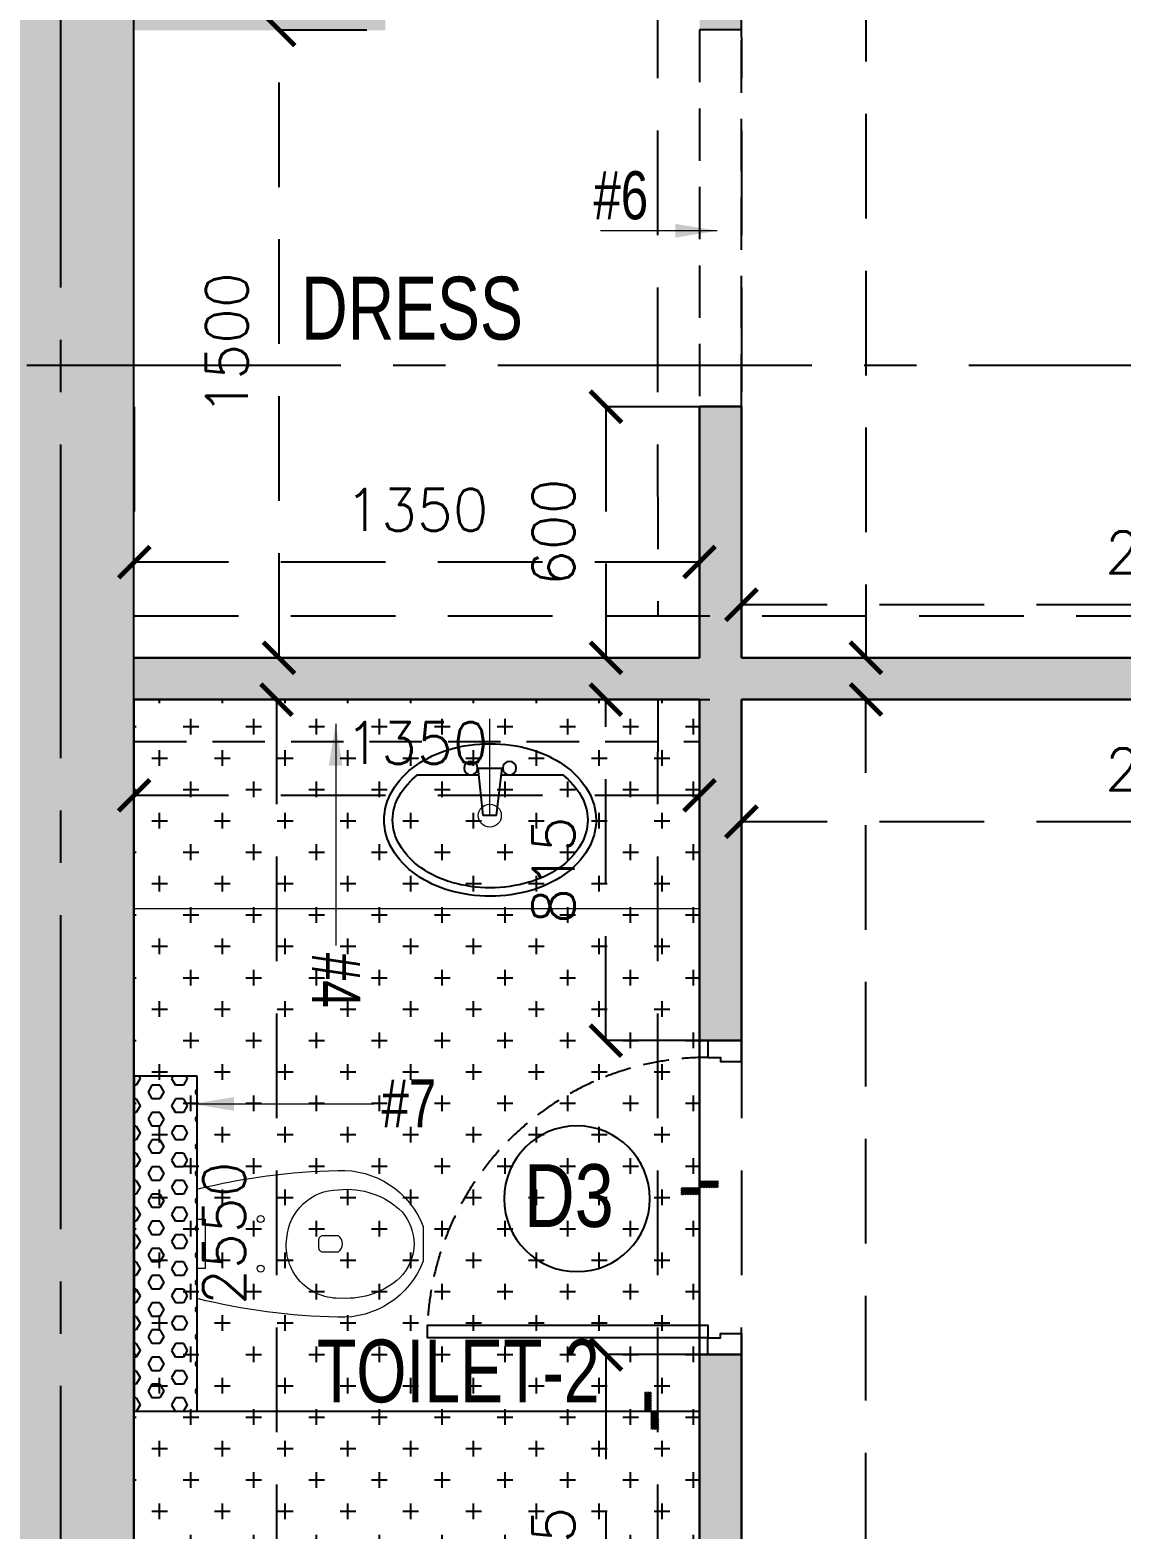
# Model space of a CAD drawing. Header units: millimetres. Extents: x 1167879 to 1231451, y -5731814 to -5645217.
# Drawn here: x 1184934 to 1187539, y -5716830 to -5713248 of the extents above; entities that cross this region are included whole.
import ezdxf
from ezdxf.enums import TextEntityAlignment as Align

# ---------------------------------------------------------------- set-up
doc = ezdxf.new("R2010")
doc.units = ezdxf.units.MM
doc.header["$LTSCALE"] = 1000
doc.header["$MEASUREMENT"] = 0
for name, pattern in [('3BHK-A$0$( Hidden )', [0.375, 0.25, -0.125]), ('3BHK-A$0$AUDIT_D_120904163729-0', [0]), ('3BHK-A$0$HIDDEN', [0.375, 0.25, -0.125]), ('AUDIT_D_120904163729-0', [0]), ('T8(T9 IS SIMILAR) - DIMENSION & TEXTING$0$HIDDEN', [0.375, 0.25, -0.125]), ('T8(T9 IS SIMILAR)$0$$0$HIDDEN', [0.375, 0.25, -0.125]), ('T8_REFUGE COLUMNS$0$CENTER2', [1.125, 0.75, -0.125, 0.125, -0.125])]:
    doc.linetypes.add(name, pattern=pattern)
doc.layers.get('0').update_dxf_attribs({"linetype": 'AUDIT_D_120904163729-0'})
for name, color, linetype in [('3BHK-A$0$$1$LEDGE WALL', 5, 'Continuous'), ('3BHK-A$0$A-DOOR-FULL', 2, 'Continuous'), ('3BHK-A$0$A-HATCH -160', 251, '3BHK-A$0$AUDIT_D_120904163729-0'), ('3BHK-A$0$A-SANITARY', 2, 'Continuous'), ('3BHK-A$0$a-tile drop', 3, 'Continuous'), ('3BHK-A$0$A-TOI SUNK 50MM', 8, 'Continuous'), ('3BHK-A$0$APT PLANS-typ$0$TILEDROP', 3, 'Continuous'), ('3BHK-A$0$CUT-OUT', 49, 'Continuous'), ('3BHK-A$0$ELEV.', 5, 'Continuous'), ('3BHK-A$0$LEDGE WALL', 5, 'Continuous'), ('T8(T9 IS SIMILAR) - DIMENSION & TEXTING$0$A-DIMENSIONS', 2, 'T8(T9 IS SIMILAR) - DIMENSION & TEXTING$0$HIDDEN'), ('T8(T9 IS SIMILAR) - DIMENSION & TEXTING$0$a-window-no', 125, 'Continuous'), ('T8(T9 IS SIMILAR)$0$$6$a-beam 2', 50, 'Continuous'), ('T8(T9 IS SIMILAR)$0$S-BEAM', 20, 'T8(T9 IS SIMILAR)$0$$0$HIDDEN'), ('T8_REFUGE COLUMNS$0$A-CENTERLINE', 193, 'T8_REFUGE COLUMNS$0$CENTER2'), ('T8_REFUGE COLUMNS$0$A-RCC COLS', 3, 'Continuous'), ('T8_TYPICAL COLUMNS$0$A-RCC COLS', 3, 'Continuous')]:
    doc.layers.add(name, color=color, linetype=linetype)
for name, color, linetype, lineweight in [('3BHK-A$0$a-TOI-fixtures', 251, 'Continuous', 0), ('3BHK-A$0$A-WALL- 160', 6, 'Continuous', 30), ('T8(T9 IS SIMILAR) - DIMENSION & TEXTING$0$a-Text', 4, 'Continuous', 0), ('T8(T9 IS SIMILAR) - DIMENSION & TEXTING$0$R0-18-10-2014-T1-1st Podium Floor Plan$0$Text', 2, 'Continuous', 0), ('T8(T9 IS SIMILAR)$0$D&W', 8, 'Continuous', 25)]:
    doc.layers.add(name, color=color, linetype=linetype, lineweight=lineweight)
doc.layers.add('T8_REFUGE COLUMNS$0$COL-HATCH', color=7, linetype='Continuous', lineweight=25, true_color=0xa3a3a3)
doc.styles.add('T8(T9 IS SIMILAR) - DIMENSION & TEXTING$0$ARIAL ARROW', font='swisscl.ttf')
doc.styles.add('T8(T9 IS SIMILAR) - DIMENSION & TEXTING$0$LODHA STANDERD', font='sanss___.ttf')
doc.styles.add('T8(T9 IS SIMILAR) - DIMENSION & TEXTING$0$Romans 1', font='romans.shx', dxfattribs={"height": 100})
doc.styles.add('T8(T9 IS SIMILAR) - DIMENSION & TEXTING$0$Tahoma', font='tahoma.ttf')
doc.dimstyles.new('T8(T9 IS SIMILAR) - DIMENSION & TEXTING$0$ALPINE S', dxfattribs={"dimscale": 0, "dimtxt": 100, "dimasz": 75, "dimexe": 0, "dimexo": 0, "dimgap": 75, "dimtad": 1, "dimdec": 0, "dimzin": 0, "dimdsep": 46, "dimtxsty": 'T8(T9 IS SIMILAR) - DIMENSION & TEXTING$0$Romans 1', "dimblk": 'T8(T9 IS SIMILAR) - DIMENSION & TEXTING$0$_ArchTick', "dimcen": 0.09, "dimclrd": 256, "dimclre": 256, "dimclrt": 7, "dimadec": 0, "dimazin": 0, "dimtfac": 1, "dimtdec": 0, "dimtofl": 0, "dimtmove": 1, "dimatfit": 0, "dimldrblk": 'T8(T9 IS SIMILAR) - DIMENSION & TEXTING$0$_Open90', "dimfxl": 1, "dimtolj": 1, "dimtzin": 0, "dimarcsym": 0})
doc.dimstyles.new('T8(T9 IS SIMILAR) - DIMENSION & TEXTING$0$SAMATA STD', dxfattribs={"dimtxt": 100, "dimasz": 50, "dimexe": 50, "dimexo": 50, "dimgap": 10, "dimtad": 0, "dimdec": 0, "dimrnd": 5, "dimzin": 0, "dimdsep": 46, "dimtxsty": 'T8(T9 IS SIMILAR) - DIMENSION & TEXTING$0$Tahoma', "dimblk": 'T8(T9 IS SIMILAR) - DIMENSION & TEXTING$0$_Origin2', "dimcen": -50, "dimdle": 50, "dimclrd": 7, "dimclre": 7, "dimclrt": 7, "dimadec": 0, "dimazin": 0, "dimtfac": 1, "dimtdec": 0, "dimtmove": 1, "dimatfit": 3, "dimfxl": 150, "dimtfill": 1, "dimtolj": 1, "dimtzin": 0, "dimlwd": -1, "dimlwe": -1, "dimarcsym": 0})

# ---------------------------------------------------------------- blocks, each defined once
blk = doc.blocks.new('T8(T9 IS SIMILAR) - DIMENSION & TEXTING$0$WINDOW TAG')
at = {"layer": 'T8(T9 IS SIMILAR) - DIMENSION & TEXTING$0$a-window-no'}
blk.add_circle((0, 0), 174.1, dxfattribs=at)
at = {"layer": 'T8(T9 IS SIMILAR) - DIMENSION & TEXTING$0$a-window-no', "style": 'T8(T9 IS SIMILAR) - DIMENSION & TEXTING$0$LODHA STANDERD'}
blk.add_attdef('WINDOW', text='', height=150, dxfattribs=at).set_placement((11.3, 2.8), align=Align.MIDDLE_CENTER)
blk = doc.blocks.new('T8(T9 IS SIMILAR) - DIMENSION & TEXTING$0$_ArchTick')
at = {"color": 0, "linetype": 'ByBlock', "const_width": 0.15}
blk.add_lwpolyline([(-0.5, -0.5), (0.5, 0.5)], dxfattribs=at)
blk = doc.blocks.new('*D300')
at = {"layer": 'T8(T9 IS SIMILAR) - DIMENSION & TEXTING$0$A-DIMENSIONS', "linetype": 'T8(T9 IS SIMILAR) - DIMENSION & TEXTING$0$HIDDEN', "lineweight": -2, "transparency": 16777216}
for p, q in [((1188712.8, -5714398.7), (1188712.8, -5714621.8)), ((1186632.7, -5714448.7), (1186632.7, -5714621.8))]:
    blk.add_line(p, q, dxfattribs=at)
at = {"layer": 'T8(T9 IS SIMILAR) - DIMENSION & TEXTING$0$A-DIMENSIONS', "lineweight": -2, "transparency": 16777216}
blk.add_line((1188712.8, -5714621.8), (1186632.7, -5714621.8), dxfattribs=at)
at = {"layer": 'T8(T9 IS SIMILAR) - DIMENSION & TEXTING$0$A-DIMENSIONS', "linetype": 'ByBlock', "lineweight": -2, "transparency": 16777216, "xscale": 75, "yscale": 75, "zscale": 75, "rotation": 180}
blk.add_blockref('T8(T9 IS SIMILAR) - DIMENSION & TEXTING$0$_ArchTick', (1186632.7, -5714621.8), dxfattribs=at)
at = {"layer": 'T8(T9 IS SIMILAR) - DIMENSION & TEXTING$0$A-DIMENSIONS', "linetype": 'ByBlock', "lineweight": -2, "transparency": 16777216, "xscale": 75, "yscale": 75, "zscale": 75}
blk.add_blockref('T8(T9 IS SIMILAR) - DIMENSION & TEXTING$0$_ArchTick', (1188712.8, -5714621.8), dxfattribs=at)
at = {"layer": 'T8(T9 IS SIMILAR) - DIMENSION & TEXTING$0$A-DIMENSIONS', "color": 7, "linetype": 'ByBlock', "transparency": 16777216, "insert": (1187672.7, -5714496.8), "char_height": 100, "attachment_point": 5, "style": 'T8(T9 IS SIMILAR) - DIMENSION & TEXTING$0$Romans 1'}
blk.add_mtext('\\A1;2080', dxfattribs=at)
blk = doc.blocks.new('T8(T9 IS SIMILAR) - DIMENSION & TEXTING$0$_Open90')
at = {"color": 0, "linetype": 'ByBlock', "lineweight": -2}
for p, q in [((-0.5, 0.5), (0, 0)), ((0, 0), (-1, 0)), ((0, 0), (-0.5, -0.5))]:
    blk.add_line(p, q, dxfattribs=at)
blk = doc.blocks.new('*D301')
at = {"layer": 'T8(T9 IS SIMILAR) - DIMENSION & TEXTING$0$A-DIMENSIONS', "linetype": 'T8(T9 IS SIMILAR) - DIMENSION & TEXTING$0$HIDDEN', "lineweight": -2, "transparency": 16777216}
for p, q in [((1186532.7, -5714148.7), (1186309.2, -5714148.7)), ((1186532.7, -5714748.7), (1186309.2, -5714748.7))]:
    blk.add_line(p, q, dxfattribs=at)
at = {"layer": 'T8(T9 IS SIMILAR) - DIMENSION & TEXTING$0$A-DIMENSIONS', "lineweight": -2, "transparency": 16777216}
blk.add_line((1186309.2, -5714148.7), (1186309.2, -5714748.7), dxfattribs=at)
at = {"layer": 'T8(T9 IS SIMILAR) - DIMENSION & TEXTING$0$A-DIMENSIONS', "linetype": 'ByBlock', "lineweight": -2, "transparency": 16777216, "xscale": 75, "yscale": 75, "zscale": 75}
for p, rotation in [((1186309.2, -5714148.7), 90), ((1186309.2, -5714748.7), 270)]:
    blk.add_blockref('T8(T9 IS SIMILAR) - DIMENSION & TEXTING$0$_ArchTick', p, dxfattribs=dict(at, rotation=rotation))
at = {"layer": 'T8(T9 IS SIMILAR) - DIMENSION & TEXTING$0$A-DIMENSIONS', "color": 7, "linetype": 'ByBlock', "transparency": 16777216, "insert": (1186184.2, -5714448.7), "char_height": 100, "attachment_point": 5, "rotation": 90, "style": 'T8(T9 IS SIMILAR) - DIMENSION & TEXTING$0$Romans 1'}
blk.add_mtext('\\A1;600', dxfattribs=at)
blk = doc.blocks.new('*D302')
at = {"layer": 'T8(T9 IS SIMILAR) - DIMENSION & TEXTING$0$A-DIMENSIONS', "linetype": 'T8(T9 IS SIMILAR) - DIMENSION & TEXTING$0$HIDDEN', "lineweight": -2, "transparency": 16777216}
for p, q in [((1185182.7, -5714148.7), (1185182.7, -5714520)), ((1186532.7, -5714148.7), (1186532.7, -5714520))]:
    blk.add_line(p, q, dxfattribs=at)
at = {"layer": 'T8(T9 IS SIMILAR) - DIMENSION & TEXTING$0$A-DIMENSIONS', "lineweight": -2, "transparency": 16777216}
blk.add_line((1186532.7, -5714520), (1185182.7, -5714520), dxfattribs=at)
at = {"layer": 'T8(T9 IS SIMILAR) - DIMENSION & TEXTING$0$A-DIMENSIONS', "linetype": 'ByBlock', "lineweight": -2, "transparency": 16777216, "xscale": 75, "yscale": 75, "zscale": 75, "rotation": 180}
blk.add_blockref('T8(T9 IS SIMILAR) - DIMENSION & TEXTING$0$_ArchTick', (1185182.7, -5714520), dxfattribs=at)
at = {"layer": 'T8(T9 IS SIMILAR) - DIMENSION & TEXTING$0$A-DIMENSIONS', "linetype": 'ByBlock', "lineweight": -2, "transparency": 16777216, "xscale": 75, "yscale": 75, "zscale": 75}
blk.add_blockref('T8(T9 IS SIMILAR) - DIMENSION & TEXTING$0$_ArchTick', (1186532.7, -5714520), dxfattribs=at)
at = {"layer": 'T8(T9 IS SIMILAR) - DIMENSION & TEXTING$0$A-DIMENSIONS', "color": 7, "linetype": 'ByBlock', "transparency": 16777216, "insert": (1185857.7, -5714395), "char_height": 100, "attachment_point": 5, "style": 'T8(T9 IS SIMILAR) - DIMENSION & TEXTING$0$Romans 1'}
blk.add_mtext('\\A1;1350', dxfattribs=at)
blk = doc.blocks.new('*D303')
at = {"layer": 'T8(T9 IS SIMILAR) - DIMENSION & TEXTING$0$A-DIMENSIONS', "linetype": 'T8(T9 IS SIMILAR) - DIMENSION & TEXTING$0$HIDDEN', "lineweight": -2, "transparency": 16777216}
for p, q in [((1185738.3, -5713248.7), (1185528.7, -5713248.7)), ((1185784.1, -5714748.7), (1185528.7, -5714748.7))]:
    blk.add_line(p, q, dxfattribs=at)
at = {"layer": 'T8(T9 IS SIMILAR) - DIMENSION & TEXTING$0$A-DIMENSIONS', "lineweight": -2, "transparency": 16777216}
blk.add_line((1185528.7, -5714748.7), (1185528.7, -5713248.7), dxfattribs=at)
at = {"layer": 'T8(T9 IS SIMILAR) - DIMENSION & TEXTING$0$A-DIMENSIONS', "linetype": 'ByBlock', "lineweight": -2, "transparency": 16777216, "xscale": 75, "yscale": 75, "zscale": 75}
for p, rotation in [((1185528.7, -5713248.7), 90), ((1185528.7, -5714748.7), 270)]:
    blk.add_blockref('T8(T9 IS SIMILAR) - DIMENSION & TEXTING$0$_ArchTick', p, dxfattribs=dict(at, rotation=rotation))
at = {"layer": 'T8(T9 IS SIMILAR) - DIMENSION & TEXTING$0$A-DIMENSIONS', "color": 7, "linetype": 'ByBlock', "transparency": 16777216, "insert": (1185403.7, -5713998.7), "char_height": 100, "attachment_point": 5, "rotation": 90, "style": 'T8(T9 IS SIMILAR) - DIMENSION & TEXTING$0$Romans 1'}
blk.add_mtext('\\A1;1500', dxfattribs=at)
blk = doc.blocks.new('*D311')
at = {"layer": 'T8(T9 IS SIMILAR) - DIMENSION & TEXTING$0$A-DIMENSIONS', "linetype": 'T8(T9 IS SIMILAR) - DIMENSION & TEXTING$0$HIDDEN', "lineweight": -2, "transparency": 16777216}
for p, q in [((1186632.7, -5715313.4), (1186632.7, -5715140.3)), ((1188712.8, -5715363.4), (1188712.8, -5715140.3))]:
    blk.add_line(p, q, dxfattribs=at)
at = {"layer": 'T8(T9 IS SIMILAR) - DIMENSION & TEXTING$0$A-DIMENSIONS', "lineweight": -2, "transparency": 16777216}
blk.add_line((1188712.8, -5715140.3), (1186632.7, -5715140.3), dxfattribs=at)
at = {"layer": 'T8(T9 IS SIMILAR) - DIMENSION & TEXTING$0$A-DIMENSIONS', "linetype": 'ByBlock', "lineweight": -2, "transparency": 16777216, "xscale": 75, "yscale": 75, "zscale": 75, "rotation": 180}
blk.add_blockref('T8(T9 IS SIMILAR) - DIMENSION & TEXTING$0$_ArchTick', (1186632.7, -5715140.3), dxfattribs=at)
at = {"layer": 'T8(T9 IS SIMILAR) - DIMENSION & TEXTING$0$A-DIMENSIONS', "linetype": 'ByBlock', "lineweight": -2, "transparency": 16777216, "xscale": 75, "yscale": 75, "zscale": 75}
blk.add_blockref('T8(T9 IS SIMILAR) - DIMENSION & TEXTING$0$_ArchTick', (1188712.8, -5715140.3), dxfattribs=at)
at = {"layer": 'T8(T9 IS SIMILAR) - DIMENSION & TEXTING$0$A-DIMENSIONS', "color": 7, "linetype": 'ByBlock', "transparency": 16777216, "insert": (1187672.7, -5715015.3), "char_height": 100, "attachment_point": 5, "style": 'T8(T9 IS SIMILAR) - DIMENSION & TEXTING$0$Romans 1'}
blk.add_mtext('\\A1;2080', dxfattribs=at)
blk = doc.blocks.new('*D315')
at = {"layer": 'T8(T9 IS SIMILAR) - DIMENSION & TEXTING$0$A-DIMENSIONS', "linetype": 'T8(T9 IS SIMILAR) - DIMENSION & TEXTING$0$HIDDEN', "lineweight": -2, "transparency": 16777216}
for p, q in [((1186532.7, -5714848.7), (1186309.2, -5714848.7)), ((1186532.7, -5715663.5), (1186309.2, -5715663.5))]:
    blk.add_line(p, q, dxfattribs=at)
at = {"layer": 'T8(T9 IS SIMILAR) - DIMENSION & TEXTING$0$A-DIMENSIONS', "lineweight": -2, "transparency": 16777216}
blk.add_line((1186309.2, -5715663.5), (1186309.2, -5714848.7), dxfattribs=at)
at = {"layer": 'T8(T9 IS SIMILAR) - DIMENSION & TEXTING$0$A-DIMENSIONS', "linetype": 'ByBlock', "lineweight": -2, "transparency": 16777216, "xscale": 75, "yscale": 75, "zscale": 75}
for p, rotation in [((1186309.2, -5714848.7), 90), ((1186309.2, -5715663.5), 270)]:
    blk.add_blockref('T8(T9 IS SIMILAR) - DIMENSION & TEXTING$0$_ArchTick', p, dxfattribs=dict(at, rotation=rotation))
at = {"layer": 'T8(T9 IS SIMILAR) - DIMENSION & TEXTING$0$A-DIMENSIONS', "color": 7, "linetype": 'ByBlock', "transparency": 16777216, "insert": (1186184.2, -5715256.1), "char_height": 100, "attachment_point": 5, "rotation": 90, "style": 'T8(T9 IS SIMILAR) - DIMENSION & TEXTING$0$Romans 1'}
blk.add_mtext('\\A1;815', dxfattribs=at)
blk = doc.blocks.new('*D316')
at = {"layer": 'T8(T9 IS SIMILAR) - DIMENSION & TEXTING$0$A-DIMENSIONS', "linetype": 'T8(T9 IS SIMILAR) - DIMENSION & TEXTING$0$HIDDEN', "lineweight": -2, "transparency": 16777216}
for p, q in [((1185182.7, -5715448.7), (1185182.7, -5715077.3)), ((1186532.7, -5715448.7), (1186532.7, -5715077.3))]:
    blk.add_line(p, q, dxfattribs=at)
at = {"layer": 'T8(T9 IS SIMILAR) - DIMENSION & TEXTING$0$A-DIMENSIONS', "lineweight": -2, "transparency": 16777216}
blk.add_line((1186532.7, -5715077.3), (1185182.7, -5715077.3), dxfattribs=at)
at = {"layer": 'T8(T9 IS SIMILAR) - DIMENSION & TEXTING$0$A-DIMENSIONS', "linetype": 'ByBlock', "lineweight": -2, "transparency": 16777216, "xscale": 75, "yscale": 75, "zscale": 75, "rotation": 180}
blk.add_blockref('T8(T9 IS SIMILAR) - DIMENSION & TEXTING$0$_ArchTick', (1185182.7, -5715077.3), dxfattribs=at)
at = {"layer": 'T8(T9 IS SIMILAR) - DIMENSION & TEXTING$0$A-DIMENSIONS', "linetype": 'ByBlock', "lineweight": -2, "transparency": 16777216, "xscale": 75, "yscale": 75, "zscale": 75}
blk.add_blockref('T8(T9 IS SIMILAR) - DIMENSION & TEXTING$0$_ArchTick', (1186532.7, -5715077.3), dxfattribs=at)
at = {"layer": 'T8(T9 IS SIMILAR) - DIMENSION & TEXTING$0$A-DIMENSIONS', "color": 7, "linetype": 'ByBlock', "transparency": 16777216, "insert": (1185857.7, -5714952.3), "char_height": 100, "attachment_point": 5, "style": 'T8(T9 IS SIMILAR) - DIMENSION & TEXTING$0$Romans 1'}
blk.add_mtext('\\A1;1350', dxfattribs=at)
blk = doc.blocks.new('*D317')
at = {"layer": 'T8(T9 IS SIMILAR) - DIMENSION & TEXTING$0$A-DIMENSIONS', "linetype": 'T8(T9 IS SIMILAR) - DIMENSION & TEXTING$0$HIDDEN', "lineweight": -2, "transparency": 16777216}
for p, q in [((1185777.6, -5714848.7), (1185522.3, -5714848.7)), ((1185731.8, -5717398.7), (1185522.3, -5717398.7))]:
    blk.add_line(p, q, dxfattribs=at)
at = {"layer": 'T8(T9 IS SIMILAR) - DIMENSION & TEXTING$0$A-DIMENSIONS', "lineweight": -2, "transparency": 16777216}
blk.add_line((1185522.3, -5714848.7), (1185522.3, -5717398.7), dxfattribs=at)
at = {"layer": 'T8(T9 IS SIMILAR) - DIMENSION & TEXTING$0$A-DIMENSIONS', "linetype": 'ByBlock', "lineweight": -2, "transparency": 16777216, "xscale": 75, "yscale": 75, "zscale": 75}
for p, rotation in [((1185522.3, -5714848.7), 90), ((1185522.3, -5717398.7), 270)]:
    blk.add_blockref('T8(T9 IS SIMILAR) - DIMENSION & TEXTING$0$_ArchTick', p, dxfattribs=dict(at, rotation=rotation))
at = {"layer": 'T8(T9 IS SIMILAR) - DIMENSION & TEXTING$0$A-DIMENSIONS', "color": 7, "linetype": 'ByBlock', "transparency": 16777216, "insert": (1185397.3, -5716123.7), "char_height": 100, "attachment_point": 5, "rotation": 90, "style": 'T8(T9 IS SIMILAR) - DIMENSION & TEXTING$0$Romans 1'}
blk.add_mtext('\\A1;2550', dxfattribs=at)
blk = doc.blocks.new('*D320')
at = {"layer": 'T8(T9 IS SIMILAR) - DIMENSION & TEXTING$0$A-DIMENSIONS', "linetype": 'T8(T9 IS SIMILAR) - DIMENSION & TEXTING$0$HIDDEN', "lineweight": -2, "transparency": 16777216}
for p, q in [((1186532.7, -5716413.5), (1186309.2, -5716413.5)), ((1186532.7, -5717398.7), (1186309.2, -5717398.7))]:
    blk.add_line(p, q, dxfattribs=at)
at = {"layer": 'T8(T9 IS SIMILAR) - DIMENSION & TEXTING$0$A-DIMENSIONS', "lineweight": -2, "transparency": 16777216}
blk.add_line((1186309.2, -5716413.5), (1186309.2, -5717398.7), dxfattribs=at)
at = {"layer": 'T8(T9 IS SIMILAR) - DIMENSION & TEXTING$0$A-DIMENSIONS', "linetype": 'ByBlock', "lineweight": -2, "transparency": 16777216, "xscale": 75, "yscale": 75, "zscale": 75}
for p, rotation in [((1186309.2, -5716413.5), 90), ((1186309.2, -5717398.7), 270)]:
    blk.add_blockref('T8(T9 IS SIMILAR) - DIMENSION & TEXTING$0$_ArchTick', p, dxfattribs=dict(at, rotation=rotation))
at = {"layer": 'T8(T9 IS SIMILAR) - DIMENSION & TEXTING$0$A-DIMENSIONS', "color": 7, "linetype": 'ByBlock', "transparency": 16777216, "insert": (1186184.2, -5716906.1), "char_height": 100, "attachment_point": 5, "rotation": 90, "style": 'T8(T9 IS SIMILAR) - DIMENSION & TEXTING$0$Romans 1'}
blk.add_mtext('\\A1;985', dxfattribs=at)
blk = doc.blocks.new('*D295')
at = {"layer": 'T8(T9 IS SIMILAR) - DIMENSION & TEXTING$0$A-DIMENSIONS', "linetype": 'T8(T9 IS SIMILAR) - DIMENSION & TEXTING$0$HIDDEN', "lineweight": -2, "transparency": 16777216}
for p, q in [((1187097.1, -5710073.7), (1186930.2, -5710073.7)), ((1187097.1, -5714748.5), (1186930.2, -5714748.5))]:
    blk.add_line(p, q, dxfattribs=at)
at = {"layer": 'T8(T9 IS SIMILAR) - DIMENSION & TEXTING$0$A-DIMENSIONS', "lineweight": -2, "transparency": 16777216}
blk.add_line((1186930.2, -5710073.7), (1186930.2, -5714748.5), dxfattribs=at)
at = {"layer": 'T8(T9 IS SIMILAR) - DIMENSION & TEXTING$0$A-DIMENSIONS', "linetype": 'ByBlock', "lineweight": -2, "transparency": 16777216, "xscale": 75, "yscale": 75, "zscale": 75}
for p, rotation in [((1186930.2, -5710073.7), 90), ((1186930.2, -5714748.5), 270)]:
    blk.add_blockref('T8(T9 IS SIMILAR) - DIMENSION & TEXTING$0$_ArchTick', p, dxfattribs=dict(at, rotation=rotation))
at = {"layer": 'T8(T9 IS SIMILAR) - DIMENSION & TEXTING$0$A-DIMENSIONS', "color": 7, "linetype": 'ByBlock', "transparency": 16777216, "insert": (1186805.2, -5712411.1), "char_height": 100, "attachment_point": 5, "rotation": 90, "style": 'T8(T9 IS SIMILAR) - DIMENSION & TEXTING$0$Romans 1'}
blk.add_mtext('\\A1;4675', dxfattribs=at)
blk = doc.blocks.new('*D296')
at = {"layer": 'T8(T9 IS SIMILAR) - DIMENSION & TEXTING$0$A-DIMENSIONS', "linetype": 'T8(T9 IS SIMILAR) - DIMENSION & TEXTING$0$HIDDEN', "lineweight": -2, "transparency": 16777216}
for p, q in [((1187097.1, -5714848.5), (1186930.2, -5714848.5)), ((1187097.1, -5719523.3), (1186930.2, -5719523.3))]:
    blk.add_line(p, q, dxfattribs=at)
at = {"layer": 'T8(T9 IS SIMILAR) - DIMENSION & TEXTING$0$A-DIMENSIONS', "lineweight": -2, "transparency": 16777216}
blk.add_line((1186930.2, -5719523.3), (1186930.2, -5714848.5), dxfattribs=at)
at = {"layer": 'T8(T9 IS SIMILAR) - DIMENSION & TEXTING$0$A-DIMENSIONS', "linetype": 'ByBlock', "lineweight": -2, "transparency": 16777216, "xscale": 75, "yscale": 75, "zscale": 75}
for p, rotation in [((1186930.2, -5714848.5), 90), ((1186930.2, -5719523.3), 270)]:
    blk.add_blockref('T8(T9 IS SIMILAR) - DIMENSION & TEXTING$0$_ArchTick', p, dxfattribs=dict(at, rotation=rotation))
at = {"layer": 'T8(T9 IS SIMILAR) - DIMENSION & TEXTING$0$A-DIMENSIONS', "color": 7, "linetype": 'ByBlock', "transparency": 16777216, "insert": (1186805.2, -5717185.9), "char_height": 100, "attachment_point": 5, "rotation": 90, "style": 'T8(T9 IS SIMILAR) - DIMENSION & TEXTING$0$Romans 1'}
blk.add_mtext('\\A1;4675', dxfattribs=at)
blk = doc.blocks.new('T8(T9 IS SIMILAR) - DIMENSION & TEXTING$0$_Origin2')
at = {"color": 0, "linetype": 'ByBlock', "lineweight": -2}
blk.add_line((-0.5, 0), (-1, 0), dxfattribs=at)
for radius in [0.5, 0.25]:
    blk.add_circle((0, 0), radius, dxfattribs=at)
blk = doc.blocks.new('T8_REFUGE COLUMNS')
at = {"layer": 'T8_REFUGE COLUMNS$0$COL-HATCH', "linetype": 'ByBlock'}
h = blk.add_hatch(color=256, dxfattribs=at)
h.dxf.hatch_style = 1
h.paths.add_polyline_path([(1184832.1, -5718799.9), (1185182.1, -5718799.9), (1185182.1, -5709299.9), (1184832.1, -5709299.9)])
at = {"layer": 'T8_REFUGE COLUMNS$0$A-CENTERLINE'}
for p, q in [((1185007.1, -5719488.7), (1185007.1, -5698299.6)), ((1229551.2, -5714049.9), (1182156.9, -5714049.9))]:
    blk.add_line(p, q, dxfattribs=at)
at = {"layer": 'T8_REFUGE COLUMNS$0$A-RCC COLS', "linetype": 'ByBlock'}
blk.add_lwpolyline([(1184832.1, -5718799.9), (1185182.1, -5718799.9), (1185182.1, -5709299.9), (1184832.1, -5709299.9)], close=True, dxfattribs=at)
blk = doc.blocks.new('T8_TYPICAL COLUMNS')
at = {"layer": 'T8_TYPICAL COLUMNS$0$A-RCC COLS', "linetype": 'ByBlock'}
blk.add_blockref('T8_REFUGE COLUMNS', (0, 0), dxfattribs=at)
blk = doc.blocks.new('*U607')
for points in [[(-710, 0), (-670, 0), (-670, 30), (-660, 30), (-660, 80), (-710, 80)], [(40, 0), (0, 0), (0, 30), (-10, 30), (-10, 80), (40, 80)], [(0, 0), (0, -670), (-30, -670), (-30, 0)]]:
    blk.add_lwpolyline(points, close=True)
at = {"color": 0, "linetype": 'ByBlock', "ltscale": 0.25}
blk.add_arc((1, 0.4), 671, 180.0347, 267.627, dxfattribs=at)
blk = doc.blocks.new('3BHK-A$0$EWC 1-flat-3')
at = {"layer": '3BHK-A$0$a-TOI-fixtures', "ltscale": 1.5}
blk.add_line((130.9, 0), (-130.9, 0), dxfattribs=at)
for points in [[(-130.9, 0, -0.055103), (-175.3, 336.2, -0.321827), (-41.6, 540), (41.6, 540, -0.321827), (175.3, 336.2, -0.055103), (130.9, 0, -27.681239)], [(-13.2, 214.3, -0.391448), (-129.3, 337.7, -0.224585), (-76.1, 489.9, -0.160675), (0, 518.7, -0.183016), (81.6, 484.1, -0.201424), (130, 346.4, -0.474507), (-13.2, 214.3, -2.927417)], [(-9.5, 290.2), (9.5, 290.2, 0.414214), (18.9, 299.7), (18.9, 337.6, 0.5), (-18.9, 337.6), (-18.9, 299.7, 0.414214), (-9.5, 290.2, 0.530498)]]:
    blk.add_lwpolyline(points, format="xyb", dxfattribs=at)
at = {"layer": '3BHK-A$0$a-TOI-fixtures'}
blk.add_lwpolyline([(-59.2, 0), (-59.2, 18.9), (59.2, 18.9), (59.2, 0)], close=True, dxfattribs=at)
at = {"layer": '3BHK-A$0$a-TOI-fixtures', "ltscale": 1.5}
for centre in [(-59.2, 151.6), (59.2, 151.6)]:
    blk.add_circle(centre, 8.31, dxfattribs=at)
blk = doc.blocks.new('3BHK-A$0$WB1')
at = {"layer": '3BHK-A$0$A-SANITARY', "color": 0, "ltscale": 1000}
for p, q in [((190074.4, -1779394.5), (190063, -1779507.9)), ((190106.8, -1779394.5), (190119.9, -1779507.9)), ((189917.5, -1779491.7), (190064.6, -1779491.7)), ((190118, -1779491.7), (190265.4, -1779491.7)), ((190061.5, -1779507.9), (190121.4, -1779507.9))]:
    blk.add_line(p, q, dxfattribs=at)
at = {"layer": '3BHK-A$0$A-SANITARY', "color": 0}
blk.add_line((190106.8, -1779394.5), (190074.4, -1779394.5), dxfattribs=at)
for centre, major_axis, start_param, end_param in [((190091.4, -1779555.7), (-92.6, 341.5), 6.018375, 6.298924), ((190091.4, -1779555.7), (-92.6, 341.5), 5.737826, 6.018375), ((190067.1, -1779471.3), (-69.6, 256.7), 0.015739, 0.342992), ((190067.1, -1779471.3), (-64.3, 237.2), 0.015739, 0.342992), ((190091.4, -1779555.7), (-87.3, 322), 6.018375, 6.298924), ((190091.4, -1779555.7), (-87.3, 322), 5.737826, 6.018375), ((190115.8, -1779471.3), (-64.3, 237.2), 5.410573, 5.737826), ((190115.8, -1779471.3), (-69.6, 256.7), 5.410573, 5.737826), ((190030, -1779417.8), (-52.6, 193.9), 0.342992, 0.768932), ((190030, -1779417.8), (-47.3, 174.4), 0.342992, 0.768932), ((190152.9, -1779417.8), (-47.3, 174.4), 4.984633, 5.410573), ((190152.9, -1779417.8), (-52.6, 193.9), 4.984633, 5.410573), ((189973.2, -1779384.1), (-35.3, 130.2), 0.768932, 1.305986), ((190209.6, -1779384.1), (-35.3, 130.2), 4.447579, 4.984633), ((189973.2, -1779384.1), (-30, 110.7), 0.768932, 1.305986), ((190209.6, -1779384.1), (-30, 110.7), 4.447579, 4.984633), ((189973.2, -1779384.1), (-35.3, 130.2), 1.305986, 1.84304), ((189973.2, -1779384.1), (-30, 110.7), 1.305986, 1.84304), ((190209.6, -1779384.1), (-30, 110.7), 3.910525, 4.447579), ((190209.6, -1779384.1), (-35.3, 130.2), 3.910525, 4.447579), ((190030, -1779350.3), (-52.6, 193.9), 1.84304, 2.268981), ((190030, -1779350.3), (-47.3, 174.4), 1.84304, 2.20494), ((190152.9, -1779350.3), (-47.3, 174.4), 3.548625, 3.910525), ((190152.9, -1779350.3), (-52.6, 193.9), 3.484585, 3.910525), ((190045.3, -1779507.9), (-4.2, 15.6), 6.018375, 12.30156), ((190137.6, -1779507.9), (-4.2, 15.6), 6.018375, 12.30156), ((190067.1, -1779296.9), (-69.6, 256.7), 2.268981, 2.596234), ((190115.8, -1779296.9), (-69.6, 256.7), 3.157331, 3.484585), ((190091.4, -1779212.5), (-92.6, 341.5), 2.596234, 2.876783), ((190091.4, -1779212.5), (-92.6, 341.5), 2.876783, 3.157331)]:
    blk.add_ellipse(centre, major_axis=major_axis, ratio=1, start_param=start_param, end_param=end_param, dxfattribs=at)
blk = doc.blocks.new('3BHK-A$0$TILE DROP -x')
at = {"layer": '3BHK-A$0$APT PLANS-typ$0$TILEDROP'}
h = blk.add_hatch(dxfattribs=at)
h.set_pattern_fill('ACET-2D-ANSI31', color=8, scale=90, angle=90, style=0)
h.set_pattern_definition([(135, (-851695.914, 5365039.183), (-7.954951288, -7.954951288), [])])
h.paths.add_polyline_path([(-58324, -19206), (-58324, -19024), (-58262, -19024), (-58262, -19206)])
edge = h.paths.add_edge_path()
edge.add_line((-58324, -19381), (-58394, -19381))
edge.add_line((-58324, -19206), (-58324, -19381))
edge.add_line((-58393, -19206), (-58324, -19206))
edge.add_line((-58393, -19381), (-58393, -19206))
at = {"layer": '3BHK-A$0$APT PLANS-typ$0$TILEDROP', "color": 1}
blk.add_line((-58154, -19206), (-58434, -19206), dxfattribs=at)
at = {"layer": '3BHK-A$0$APT PLANS-typ$0$TILEDROP', "color": 20, "const_width": 10}
for points in [[(-58262, -19206), (-58262, -19024)], [(-58324, -19381), (-58324, -19206)], [(-58324, -19206), (-58262, -19206)]]:
    blk.add_lwpolyline(points, dxfattribs=at)
blk = doc.blocks.new('3BHK-A')
at = {"layer": '3BHK-A$0$A-HATCH -160', "linetype": 'ByBlock'}
h = blk.add_hatch(dxfattribs=at)
h.set_pattern_fill('ZIGZAG', color=256, scale=250)
h.set_pattern_definition([(9e-15, (1e-08, 0), (31.25, 31.25), [31.25, -31.25]), (90, (31.25, 0), (-31.25, 31.25), [31.25, -31.25])])
h.paths.add_polyline_path([(1185182.8, -5714749.5), (1186532.7, -5714749.5), (1186532.7, -5714149.5), (1186632.7, -5714149.5), (1186632.7, -5714749.5), (1188712.7, -5714749.5), (1188712.7, -5714049.5), (1189032.5, -5714049.5), (1189032.5, -5714149.5), (1188812.7, -5714149.5), (1188812.7, -5715449.5), (1189032.5, -5715449.5), (1189032.5, -5715549.5), (1188712.7, -5715549.5), (1188712.7, -5714849.5), (1186632.7, -5714849.5), (1186632.7, -5715664.5), (1186532.7, -5715664.5), (1186532.7, -5714849.5), (1185182.8, -5714849.5)])
h.paths.add_polyline_path([(1185182.8, -5713249.5), (1185782.7, -5713249.5), (1185782.7, -5713149.5), (1185182.8, -5713149.5)])
h.paths.add_polyline_path([(1186532.7, -5710699.5), (1186632.7, -5710699.5), (1186632.7, -5713249.5), (1186532.7, -5713249.5)])
h.paths.add_polyline_path([(1186532.7, -5717399.5), (1186632.7, -5717399.5), (1186632.7, -5716414.5), (1186532.7, -5716414.5)])
h.paths.add_polyline_path([(1194902.2, -5715375), (1194082.3, -5715375), (1194082.3, -5715475), (1194902.2, -5715475)])
h.paths.add_polyline_path([(1195782.2, -5715375), (1196682.2, -5715375), (1196682.2, -5715475), (1195782.2, -5715475)])
h.paths.add_polyline_path([(1194132.5, -5714149.9), (1196532.4, -5714149.9), (1196532.4, -5714049.9), (1194132.5, -5714049.9)])
h.paths.add_polyline_path([(1197432.4, -5711800.2), (1197532.4, -5711800.2), (1197532.4, -5714149.9), (1197432.4, -5714149.9)])
h.paths.add_polyline_path([(1198282.4, -5714149.9), (1198958.7, -5714149.9), (1198958.7, -5714049.9), (1198282.4, -5714049.9)])
h.paths.add_polyline_path([(1196871.9, -5720208.6), (1196082.2, -5720209.7), (1196082.3, -5720109.7), (1196082.2, -5720109.7), (1196182.2, -5720109.7), (1196871.9, -5720108.6)])
h.paths.add_polyline_path([(1193397.2, -5709939.9), (1193882.3, -5709939.6), (1193882.3, -5710040.1), (1193397.3, -5710040.1)])
h.paths.add_polyline_path([(1186632.7, -5708554.7), (1187192.3, -5708554.8), (1187192.3, -5708654.7), (1186632.7, -5708654.7)])
h.paths.add_polyline_path([(1194182.3, -5715724), (1194082.3, -5715724), (1194082.3, -5715474), (1194182.3, -5715474)])
at = {"layer": '3BHK-A$0$A-TOI SUNK 50MM'}
h = blk.add_hatch(dxfattribs=at)
h.set_pattern_fill('CROSS', color=256, scale=300, style=0)
h.set_pattern_definition([(9e-15, (-0.65, 1286.84), (75, 75), [37.5, -112.5]), (90, (18.1, 1268.09), (-75, 75), [37.5, -112.5])])
h.paths.add_polyline_path([(1186532.7, -5713148.5), (1185182.4, -5713148.5), (1185182.4, -5710698.5), (1186532.7, -5710698.5)])
h.paths.add_polyline_path([(1185182.4, -5714848.6), (1186532.7, -5714848.6), (1186532.7, -5717398.5), (1185182.4, -5717398.5)])
at = {"layer": '3BHK-A$0$LEDGE WALL'}
h = blk.add_hatch(dxfattribs=at)
h.set_pattern_fill('HEX', color=8, scale=150, angle=180)
h.set_pattern_definition([(180, (1e-08, -100), (-4e-15, -32.47595264), [18.75, -37.5]), (300, (1e-08, -100), (28.125, 16.23797632), [18.75, -37.5]), (240, (-18.75, -100), (28.125, -16.23797632), [18.75, -37.5])])
h.paths.add_polyline_path([(1185332.8, -5715748.5), (1185182.8, -5715748.5), (1185182.8, -5716548.5), (1185332.8, -5716548.5)])
at = {"layer": '3BHK-A$0$$1$LEDGE WALL', "linetype": '3BHK-A$0$( Hidden )', "ltscale": 0.5}
blk.add_line((1185182.4, -5714948.6, 0), (1186532.7, -5714948.7), dxfattribs=at)
at = {"layer": '3BHK-A$0$A-TOI SUNK 50MM'}
blk.add_line((1186532.7, -5716413.5, 0), (1186532.7, -5715663.5, 0), dxfattribs=at)
at = {"layer": '3BHK-A$0$A-TOI SUNK 50MM', "elevation": 0}
blk.add_lwpolyline([(1185182.4, -5714848.6), (1186532.7, -5714848.6), (1186532.7, -5717398.5), (1185182.4, -5717398.5)], close=True, dxfattribs=at)
at = {"layer": '3BHK-A$0$a-TOI-fixtures'}
blk.add_line((1186182.9, -5714848.6, 0), (1185532.6, -5714848.6, 0), dxfattribs=at)
at = {"layer": '3BHK-A$0$a-TOI-fixtures', "extrusion": (-2.53026e-07, -3.57019e-09, 1)}
blk.add_line((1186031.9, -5715125.8, 0), (1186031.9, -5714894.2, 0), dxfattribs=at)
at = {"layer": '3BHK-A$0$a-TOI-fixtures', "ltscale": 500}
blk.add_line((1186532.7, -5715348.6), (1185182.8, -5715348.6), dxfattribs=at)
at = {"layer": '3BHK-A$0$a-TOI-fixtures', "extrusion": (-2.53026e-07, -3.57019e-09, 1)}
blk.add_circle((1186031.9, -5715125.8, -0.3), 27.5, dxfattribs=at)
at = {"layer": '3BHK-A$0$A-WALL- 160', "linetype": 'ByBlock'}
for p, q in [((1186632.7, -5714148.5, 0), (1186532.7, -5714148.5, 0)), ((1186532.7, -5714148.5, 0), (1186532.7, -5714748.5, 0)), ((1186632.7, -5714148.5, 0), (1186632.7, -5714748.5, 0)), ((1186532.7, -5714748.5, 0), (1185182.8, -5714748.5, 0)), ((1188712.7, -5714748.5, 0), (1186632.7, -5714748.5, 0)), ((1186532.7, -5714848.5, 0), (1185182.8, -5714848.5, 0)), ((1186532.7, -5714848.5, 0), (1186532.7, -5715663.5, 0)), ((1188712.7, -5714848.5, 0), (1186632.7, -5714848.5, 0)), ((1186632.7, -5714848.5, 0), (1186632.7, -5715663.5, 0)), ((1186632.7, -5715663.5, 0), (1186532.7, -5715663.5, 0)), ((1186632.7, -5716413.5, 0), (1186532.7, -5716413.5, 0)), ((1186532.7, -5716413.5, 0), (1186532.7, -5717398.5, 0)), ((1186632.7, -5716413.5, 0), (1186632.7, -5717398.5, 0))]:
    blk.add_line(p, q, dxfattribs=at)
at = {"layer": '3BHK-A$0$CUT-OUT', "linetype": '3BHK-A$0$HIDDEN', "ltscale": 0.5, "elevation": 0}
blk.add_lwpolyline([(1186532.7, -5714148.5), (1186632.7, -5714148.5), (1186632.7, -5713248.5), (1186532.7, -5713248.5)], close=True, dxfattribs=at)
at = {"layer": '3BHK-A$0$ELEV.'}
blk.add_line((1185182.4, -5716548.5, 0), (1186532.7, -5716548.5, 0), dxfattribs=at)
at = {"layer": '3BHK-A$0$LEDGE WALL', "elevation": 0}
blk.add_lwpolyline([(1185332.8, -5715748.5), (1185182.8, -5715748.5), (1185182.8, -5716548.5), (1185332.8, -5716548.5)], close=True, dxfattribs=at)
at = {"layer": '3BHK-A$0$A-DOOR-FULL', "linetype": '3BHK-A$0$HIDDEN', "rotation": 270}
blk.add_blockref('*U607', (1186552.7, -5716373.5, 0), dxfattribs=at)
at = {"layer": '3BHK-A$0$a-tile drop', "xscale": -0.25, "yscale": 0.25, "zscale": 0.25, "rotation": 270}
blk.add_blockref('3BHK-A$0$TILE DROP -x', (1191334.2, -5701434, 0), dxfattribs=at)
at = {"layer": '3BHK-A$0$a-tile drop', "xscale": -0.25, "yscale": 0.25, "zscale": 0.25}
blk.add_blockref('3BHK-A$0$TILE DROP -x', (1171836.5, -5711747.1, 0), dxfattribs=at)
at = {"layer": '3BHK-A$0$a-TOI-fixtures', "extrusion": (-2.28199e-17, -8.33598e-18, -1), "zscale": -0.9999999999999998, "rotation": 179.9999999999999}
blk.add_blockref('3BHK-A$0$WB1', (-995941.3, -7494520.3, 0), dxfattribs=at)
at = {"layer": '3BHK-A$0$a-TOI-fixtures', "extrusion": (0, 0, -1), "xscale": -0.9999999999999998, "zscale": -0.9999999999999998, "rotation": 90}
blk.add_blockref('3BHK-A$0$EWC 1-flat-3', (-1185332.8, -5716149, 0), dxfattribs=at)
blk = doc.blocks.new('T8(T9 IS SIMILAR) - DIMENSION & TEXTING')
at = {"layer": 'T8(T9 IS SIMILAR) - DIMENSION & TEXTING$0$a-window-no'}
ref = blk.add_blockref('T8(T9 IS SIMILAR) - DIMENSION & TEXTING$0$WINDOW TAG', (1186240.1, -5716041.3, 0.5), dxfattribs=dict(at, xscale=-1))
ref.add_attrib('WINDOW', 'D3', dxfattribs={"height": 150, "style": 'T8(T9 IS SIMILAR) - DIMENSION & TEXTING$0$LODHA STANDERD', "width": 0.8}).set_placement((1186220.7, -5716033.7, 0.5), align=Align.MIDDLE_CENTER)
at = {"layer": 'T8(T9 IS SIMILAR) - DIMENSION & TEXTING$0$a-Text', "style": 'T8(T9 IS SIMILAR) - DIMENSION & TEXTING$0$ARIAL ARROW'}
for s, p in [('DRESS', (1185581.4, -5713988.1, 0.5)), ('TOILET-2', (1185619.2, -5716527.8, 0.5))]:
    blk.add_text(s, height=150, dxfattribs=at).set_placement(p)
at = {"layer": 'T8(T9 IS SIMILAR) - DIMENSION & TEXTING$0$R0-18-10-2014-T1-1st Podium Floor Plan$0$Text', "linetype": 'ByBlock', "style": 'T8(T9 IS SIMILAR) - DIMENSION & TEXTING$0$ARIAL ARROW'}
blk.add_text('#4', height=114.75, rotation=270, dxfattribs=at).set_placement((1185607.6, -5715453.9, 0))
blk.add_text('#7', height=114.75, dxfattribs=at).set_placement((1185773.2, -5715870.9, 0))
at = {"layer": 'T8(T9 IS SIMILAR) - DIMENSION & TEXTING$0$R0-18-10-2014-T1-1st Podium Floor Plan$0$Text', "insert": (1186279.3, -5713585.9), "char_height": 114.75, "width": 251.09, "attachment_point": 1, "style": 'T8(T9 IS SIMILAR) - DIMENSION & TEXTING$0$ARIAL ARROW'}
blk.add_mtext('#6', dxfattribs=at)
at = {"layer": 'T8(T9 IS SIMILAR) - DIMENSION & TEXTING$0$A-DIMENSIONS', "linetype": 'ByBlock'}
for base, p1, p2, angle, picture, middle in [((1186930.2, -5714748.5, 0.5), (1187097.1, -5710073.7, 1), (1187097.1, -5714748.5, 1), 90, '*D295', (1186805.2, -5712411.1, 0.5)), ((1185528.7, -5713248.7, 0.5), (1185784.1, -5714748.7, 0.5), (1185738.3, -5713248.7, 0.5), 90, '*D303', (1185403.7, -5713998.7, 0.5)), ((1186309.2, -5714748.7, 0.5), (1186532.7, -5714148.7, 0.5), (1186532.7, -5714748.7, 0.5), 90, '*D301', (1186184.2, -5714448.7, 0.5)), ((1185182.7, -5714520, 0.5), (1186532.7, -5714148.7, 0.5), (1185182.7, -5714148.7, 0.9), 180, '*D302', (1185857.7, -5714395, 0.5)), ((1186632.7, -5714621.8, 0.5), (1188712.8, -5714398.7, 0.5), (1186632.7, -5714448.7, 0.5), 180, '*D300', (1187672.7, -5714496.8, 0.5)), ((1185522.3, -5717398.7, 0.5), (1185777.6, -5714848.7, 0.5), (1185731.8, -5717398.7, 0.5), 270, '*D317', (1185397.3, -5716123.7, 0.5)), ((1186309.2, -5714848.7, 0.5), (1186532.7, -5715663.5, 0), (1186532.7, -5714848.7, 0.5), 270, '*D315', (1186184.2, -5715256.1, 0.5)), ((1186930.2, -5714848.5, 0.5), (1187097.1, -5719523.3, 1), (1187097.1, -5714848.5, 1), 270, '*D296', (1186805.2, -5717185.9, 0.5)), ((1185182.7, -5715077.3, 0.5), (1186532.7, -5715448.7, 0.5), (1185182.7, -5715448.7, 0.9), 180, '*D316', (1185857.7, -5714952.3, 0.5)), ((1186632.7, -5715140.3, 0.5), (1188712.8, -5715363.4, 0.5), (1186632.7, -5715313.4, 0.5), 180, '*D311', (1187672.7, -5715015.3, 0.5)), ((1186309.2, -5717398.7, 0.5), (1186532.7, -5716413.5, 0), (1186532.7, -5717398.7, 0.5), 90, '*D320', (1186184.2, -5716906.1, 0.5))]:
    dim = blk.add_linear_dim(base=base, p1=p1, p2=p2, angle=angle, dimstyle='T8(T9 IS SIMILAR) - DIMENSION & TEXTING$0$ALPINE S', override={"dimscale": 1, "dimfxl": 5, "dimarcsym": 1}, dxfattribs=at)
    dim.commit()
    dim.dimension.update_dxf_attribs({"geometry": picture, "text_midpoint": middle})
at = {"layer": 'T8(T9 IS SIMILAR) - DIMENSION & TEXTING$0$R0-18-10-2014-T1-1st Podium Floor Plan$0$Text'}
for points, override in [([(1186575.1, -5713728.2, 0.7), (1186325, -5713728.2, 0.7), (1186296.2, -5713728.2, 0.7)], {"dimasz": 100, "dimclrd": 2, "dimfxlon": 1, "dimarcsym": 1}), ([(1185663.8, -5714906.4), (1185663.8, -5715327.5), (1185663.8, -5715436)], {"dimscale": 1, "dimasz": 100, "dimclrd": 2, "dimfxlon": 1, "dimarcsym": 1}), ([(1185321.3, -5715814.7), (1185646.7, -5715814.7), (1185755.3, -5715814.7)], {"dimscale": 1, "dimasz": 100, "dimclrd": 2, "dimfxlon": 1, "dimarcsym": 1})]:
    blk.add_leader(points, dimstyle='T8(T9 IS SIMILAR) - DIMENSION & TEXTING$0$SAMATA STD', override=override, dxfattribs=at)
blk = doc.blocks.new('T8(T9 IS SIMILAR)')
at = {"layer": 'T8(T9 IS SIMILAR)$0$D&W', "linetype": 'ByBlock'}
for name in ['T8_TYPICAL COLUMNS', '3BHK-A']:
    blk.add_blockref(name, (0, 0), dxfattribs=at)
at = {"layer": 'T8(T9 IS SIMILAR)$0$$6$a-beam 2', "linetype": 'ByBlock'}
blk.add_blockref('T8(T9 IS SIMILAR) - DIMENSION & TEXTING', (0, 0), dxfattribs=at)
at = {"layer": 'T8(T9 IS SIMILAR)$0$S-BEAM'}
for p, q in [((1186432.1, -5710113.7, -0.2), (1186432.8, -5714648.8, -0.2)), ((1186632.1, -5710113.7, -0.2), (1186632.8, -5714648.8, -0.2)), ((1189932, -5714648.8, -0.2), (1185182.1, -5714648.8, -0.2)), ((1189932, -5714848.8, -0.2), (1185182.1, -5714848.8, -0.2)), ((1186432.8, -5714848.7, -0.2), (1186432.1, -5719483.5, -0.2)), ((1186632.8, -5714848.8, -0.2), (1186632.1, -5719483.5, -0.2))]:
    blk.add_line(p, q, dxfattribs=at)

msp = doc.modelspace()

# ---------------------------------------------------------------- block references
at = {"linetype": 'ByBlock'}
msp.add_blockref('T8(T9 IS SIMILAR) - DIMENSION & TEXTING', (0, 0), dxfattribs=at)

# ---------------------------------------------------------------- next in the draw order: block references
msp.add_blockref('T8(T9 IS SIMILAR)', (0, 0), dxfattribs=at)

doc.saveas('drawing.dxf')
